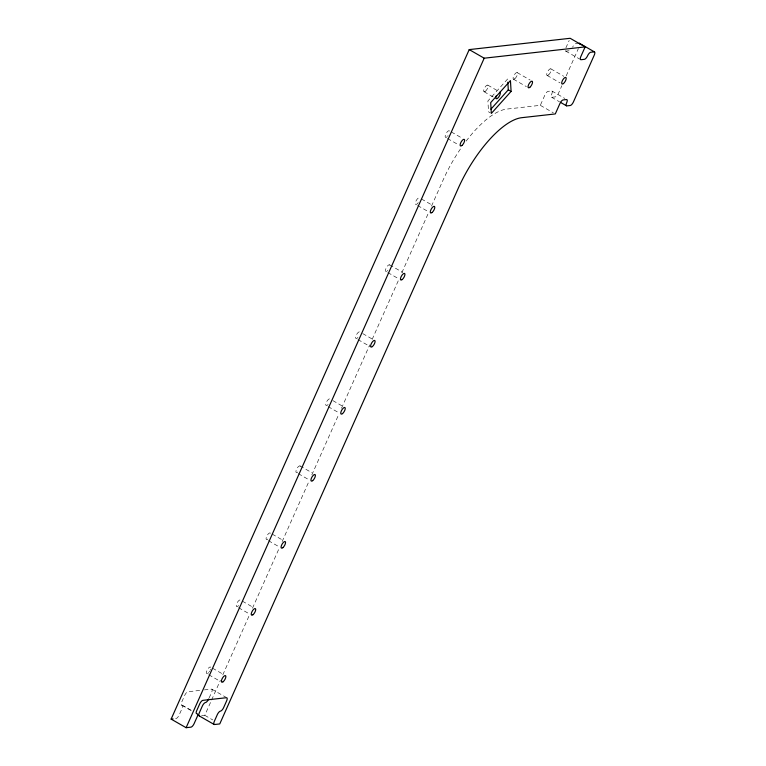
<?xml version="1.0" encoding="UTF-8"?>
<svg xmlns="http://www.w3.org/2000/svg" width="766" height="766" viewBox="0 0 766 766"><rect width="100%" height="100%" fill="white"/><g stroke="black" fill="none" stroke-linecap="round" stroke-linejoin="round"><path stroke-width="0.57" stroke-dasharray="3.83 2.87" d="M209.099 698.018L211.655 692.273A3.782 1.417 -60.1 0 0 211.464 689.113L204.398 689.898M201.63 715.693L204.781 715.339L211.11 701.129M211.598 700.038L220.349 680.371M222.782 674.903L250.032 613.71M252.464 608.252L279.705 547.058M282.137 541.591L309.387 480.397M311.819 474.939L339.06 413.745M341.492 408.278L369.71 344.901M372.142 339.434L399.392 278.24M401.824 272.782L429.065 211.588M431.497 206.121L443.179 179.895A75.69 28.313 -60.1 0 1 461.304 147.723M466.13 141.097A75.69 28.313 -60.1 0 1 506.671 109.098L540.317 105.335L544.98 94.869A3.782 1.417 -60.1 0 1 548.15 91.326L551.52 90.953A3.782 1.417 -60.1 0 1 551.712 94.113A3.782 1.417 -60.1 0 0 551.903 97.282L555.264 96.899A3.782 1.417 -60.1 0 0 558.443 93.366L561.842 85.725M565.873 47.942L569.205 40.445M566.208 75.901L578.359 48.622M507.647 78.975L487.885 101.007L488.536 111.826L490.403 112.899M579.144 43.279L575.773 43.652A3.782 1.417 -60.1 0 0 572.604 47.195M199.687 690.434L187.909 691.746A3.782 1.417 -60.1 0 0 184.74 695.289L181.753 701.991A3.782 1.417 -60.1 0 0 181.944 705.151A3.782 1.417 -60.1 0 1 182.136 708.32L179.148 715.023A3.782 1.417 -60.1 0 1 175.979 718.565L174.035 718.776M565.672 51.044L579.651 59.068M550.84 68.844L563.814 76.294M547.087 75.413L560.061 82.872M551.903 91.02L564.877 98.469M517.184 72.617L530.168 80.066M551.51 97.215L559.496 101.801M513.431 79.185L526.414 86.635M540.317 105.335L553.301 112.784M487.789 85.131L497.938 90.953M484.035 91.7L494.185 97.521M451.27 131.924L461.256 137.66M447.516 138.502L458.499 144.803M421.424 198.959L431.411 204.685M417.671 205.527L428.654 211.837M389.588 264.845L402.562 272.294M387.835 272.562L398.808 278.862M362.739 333.593L372.726 339.328M357.99 339.597L369.968 346.471M332.894 400.628L341.875 405.788M328.145 406.622L339.127 412.931M300.052 465.939L312.03 472.814M298.3 473.656L309.282 479.966M272.208 534.113L282.194 539.848M268.454 540.691L279.437 546.991M242.362 601.147L252.349 606.883M238.609 607.725L249.592 614.026M212.517 668.182L223.5 674.482M208.764 674.75L219.746 681.06M211.856 689.18L225.826 697.204M204.781 715.339L212.766 719.925M182.327 705.218L191.318 710.379M181.561 705.093L191.538 710.819M267.88 539.063A3.782 1.417 -60.1 0 1 266.128 538.096A3.782 1.417 -60.1 0 1 268.78 533.452A3.782 1.417 -60.1 0 1 270.532 534.419M387.845 270.369A3.782 1.417 -60.1 0 1 387.261 270.934M386.706 271.317A3.782 1.417 -60.1 0 1 386.236 267.88A3.782 1.417 -60.1 0 1 389.846 265.132M418.265 202.607A3.782 1.417 -60.1 0 1 415.421 204.091A3.782 1.417 -60.1 0 1 416.848 199.581A3.782 1.417 -60.1 0 1 419.691 198.097M297.725 472.038A3.782 1.417 -60.1 0 1 295.973 471.061A3.782 1.417 -60.1 0 1 298.625 466.417A3.782 1.417 -60.1 0 1 300.377 467.384M238.619 605.523A3.782 1.417 -60.1 0 1 236.244 605.59A3.782 1.417 -60.1 0 1 238.743 600.649A3.782 1.417 -60.1 0 1 240.696 601.454M358 337.394A3.782 1.417 -60.1 0 1 355.644 337.854A3.782 1.417 -60.1 0 1 357.349 333.392A3.782 1.417 -60.1 0 1 360.001 332.166M448.11 135.582A3.782 1.417 -60.1 0 1 447.536 136.3M446.951 136.875A3.782 1.417 -60.1 0 1 445.716 134.251A3.782 1.417 -60.1 0 1 449.537 131.072M328.154 404.429A3.782 1.417 -60.1 0 1 325.77 404.496A3.782 1.417 -60.1 0 1 328.279 399.555A3.782 1.417 -60.1 0 1 330.223 400.35M210.66 669.273A3.782 1.417 -60.1 0 1 210.324 670.135M209.884 671.006A3.782 1.417 -60.1 0 1 209.357 671.83M208.783 672.558A3.782 1.417 -60.1 0 1 208.189 673.132M207.634 673.505A3.782 1.417 -60.1 0 1 207.174 670.068A3.782 1.417 -60.1 0 1 210.774 667.32M565.423 50.757A3.782 1.417 -60.1 0 0 566.064 51.111L569.425 50.728A3.782 1.417 -60.1 0 0 571.053 49.618M485.462 91.221A3.782 1.417 -60.1 0 0 488.047 85.419A3.782 1.417 -60.1 0 0 484.236 88.607A3.782 1.417 -60.1 0 0 485.462 91.221M548.513 74.944A3.782 1.417 -60.1 0 0 551.099 69.132A3.782 1.417 -60.1 0 0 547.278 72.32A3.782 1.417 -60.1 0 0 548.513 74.944M514.857 78.707A3.782 1.417 -60.1 0 0 517.443 72.904A3.782 1.417 -60.1 0 0 513.632 76.083A3.782 1.417 -60.1 0 0 514.857 78.707"/><path stroke-width="1.15" d="M171.134 719.102L469.213 49.599L570.163 38.3L585.138 46.898L580.848 56.54A3.782 1.417 -60.1 0 0 581.03 59.71L584.401 59.327A3.782 1.417 -60.1 0 0 587.57 55.794A3.782 1.417 -60.1 0 1 590.749 52.251L594.11 51.868A3.782 1.417 -60.1 0 1 594.301 55.037L573.418 101.955A3.782 1.417 -60.1 0 1 570.239 105.497L566.878 105.871A3.782 1.417 -60.1 0 1 566.687 102.711A3.782 1.417 -60.1 0 0 566.495 99.551L563.125 99.925A3.782 1.417 -60.1 0 0 559.956 103.467L555.293 113.933L521.646 117.696A75.69 28.313 -60.1 0 0 458.154 188.493L219.756 723.937L214.509 724.521A3.782 1.417 -60.1 0 1 214.317 721.361L217.295 714.659A3.782 1.417 -60.1 0 1 220.474 711.116A3.782 1.417 -60.1 0 0 223.653 707.573L226.631 700.871A3.782 1.417 -60.1 0 0 226.439 697.711L202.885 700.344A3.782 1.417 -60.1 0 0 199.715 703.887L196.728 710.589A3.782 1.417 -60.1 0 0 196.919 713.749A3.782 1.417 -60.1 0 1 197.111 716.919L194.124 723.621A3.782 1.417 -60.1 0 1 190.954 727.154L186.109 727.7L171.134 719.102L173.068 718.891M186.109 727.7L484.189 58.197L585.138 46.898M490.91 109.184L508.298 89.804L507.839 82.221M511.094 91.413L491.341 113.435L490.69 102.615L510.443 80.583L511.094 91.413L508.298 89.804M579.527 43.336L594.502 51.935M469.213 49.599L484.189 58.197M560.501 102.366L566.486 105.813M199.15 715.856L214.116 724.454M499.968 92.121A3.782 1.417 -60.1 0 1 499.489 95.798A3.782 1.417 -60.1 0 1 496.454 98.757A3.782 1.417 -60.1 0 1 496.406 95.587M199.533 715.923A3.782 1.417 -60.1 0 1 199.342 712.763L202.329 706.061A3.782 1.417 -60.1 0 1 205.499 702.518A3.782 1.417 -60.1 0 0 208.678 698.975M579.144 43.279A3.782 1.417 -60.1 0 1 579.891 44.122M223.165 681.721A3.782 1.417 -60.1 0 0 225.75 675.918A3.782 1.417 -60.1 0 0 221.939 679.107A3.782 1.417 -60.1 0 0 223.165 681.721M342.546 413.602A3.782 1.417 -60.1 0 0 345.131 407.79A3.782 1.417 -60.1 0 0 341.31 410.978A3.782 1.417 -60.1 0 0 342.546 413.602M461.927 145.473A3.782 1.417 -60.1 0 0 464.512 139.661A3.782 1.417 -60.1 0 0 460.692 142.849A3.782 1.417 -60.1 0 0 461.927 145.473M529.833 87.305A3.782 1.417 -60.1 0 0 532.418 81.502A3.782 1.417 -60.1 0 0 528.607 84.681A3.782 1.417 -60.1 0 0 529.833 87.305M372.391 346.567A3.782 1.417 -60.1 0 0 374.976 340.765A3.782 1.417 -60.1 0 0 371.156 343.944A3.782 1.417 -60.1 0 0 372.391 346.567M253.01 614.696A3.782 1.417 -60.1 0 0 255.595 608.884A3.782 1.417 -60.1 0 0 251.784 612.072A3.782 1.417 -60.1 0 0 253.01 614.696M312.7 480.627A3.782 1.417 -60.1 0 0 315.286 474.824A3.782 1.417 -60.1 0 0 311.475 478.013A3.782 1.417 -60.1 0 0 312.7 480.627M432.081 212.498A3.782 1.417 -60.1 0 0 434.667 206.696A3.782 1.417 -60.1 0 0 430.846 209.884A3.782 1.417 -60.1 0 0 432.081 212.498M563.489 83.532A3.782 1.417 -60.1 0 0 566.074 77.73A3.782 1.417 -60.1 0 0 562.254 80.918A3.782 1.417 -60.1 0 0 563.489 83.532M402.236 279.533A3.782 1.417 -60.1 0 0 404.821 273.73A3.782 1.417 -60.1 0 0 401.001 276.919A3.782 1.417 -60.1 0 0 402.236 279.533M282.855 547.661A3.782 1.417 -60.1 0 0 285.44 541.859A3.782 1.417 -60.1 0 0 281.629 545.038A3.782 1.417 -60.1 0 0 282.855 547.661"/></g></svg>
